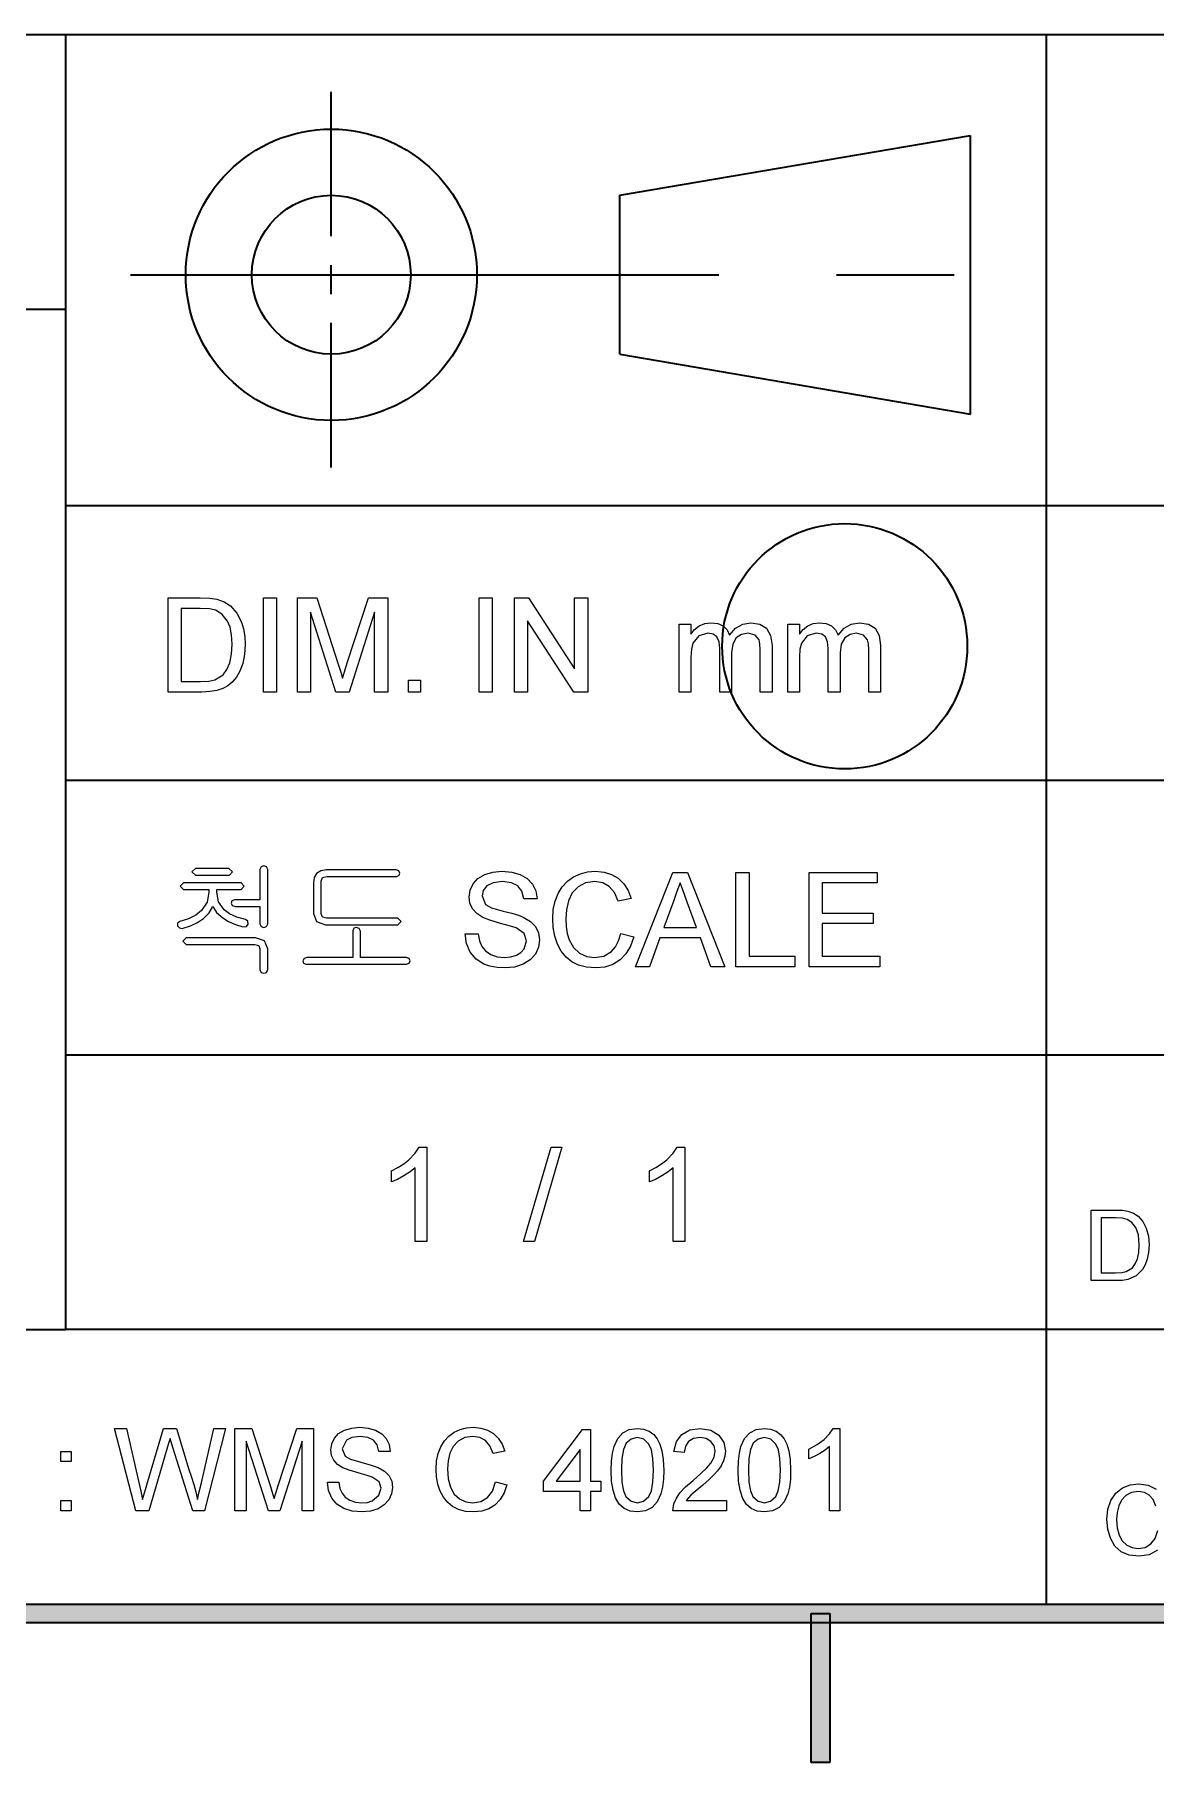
# Model space of a CAD drawing. Extents: x 23 to 417, y 3 to 294.
# Drawn here: x 249.96 to 278.54, y 6.2 to 50.24 of the extents above; entities that cross this region are included whole.
import ezdxf

# ---------------------------------------------------------------- set-up
doc = ezdxf.new("R2010")
doc.units = 0
doc.linetypes.add('AXES', pattern=[24, 15, -3, 3, -3])

msp = doc.modelspace()

# ---------------------------------------------------------------- linework, layer by layer
at = {"color": 7, "lineweight": 35}
for p, q in [((30.237, 50.237), (409.763, 50.237)), ((250.762, 17.237), (250.762, 50.237)), ((275.763, 10.238), (275.763, 50.237)), ((230.762, 43.237), (250.762, 43.237)), ((250.762, 38.237), (337.763, 38.237)), ((250.762, 31.237), (337.763, 31.237)), ((250.762, 24.237), (275.763, 24.237)), ((275.763, 24.237), (315.763, 24.237)), ((230.762, 17.237), (250.762, 17.237)), ((315.763, 17.237), (250.762, 17.237)), ((30.237, 10.238), (409.763, 10.238)), ((410.237, 9.762), (29.763, 9.762))]:
    msp.add_line(p, q, dxfattribs=at)
at = {"color": 7, "linetype": 'AXES', "lineweight": 35, "ltscale": 0.245625}
msp.add_line((257.53, 39.202), (257.53, 49.027), dxfattribs=at)
at = {"color": 7, "lineweight": 35, "ltscale": 0.22678}
for p, q in [((264.884, 46.14), (273.826, 47.664)), ((264.884, 42.09), (273.826, 40.565))]:
    msp.add_line(p, q, dxfattribs=at)
at = {"color": 7, "lineweight": 35, "ltscale": 0.17747}
msp.add_line((273.826, 40.565), (273.826, 47.664), dxfattribs=at)
at = {"color": 7, "lineweight": 35, "ltscale": 0.10125}
msp.add_line((264.884, 42.09), (264.884, 46.14), dxfattribs=at)
at = {"color": 7, "linetype": 'AXES', "lineweight": 35}
msp.add_line((252.413, 44.115), (274.637, 44.115), dxfattribs=at)
at = {"color": 7, "lineweight": 35, "ltscale": 0.095}
for p, q in [((269.763, 6.2), (269.763, 10)), ((270.237, 10), (270.237, 6.2))]:
    msp.add_line(p, q, dxfattribs=at)
at = {"color": 7, "lineweight": 35, "ltscale": 0.011874}
for p, q in [((269.763, 10), (270.237, 10)), ((270.237, 6.2), (269.763, 6.2))]:
    msp.add_line(p, q, dxfattribs=at)
at = {"color": 7, "lineweight": 13}
for points in [[(253.367, 33.481), (253.367, 35.881), (254.187, 35.881), (254.431, 35.872), (254.61, 35.847), (254.8, 35.78), (254.959, 35.675), (255.124, 35.492), (255.241, 35.265), (255.293, 35.09), (255.324, 34.9), (255.334, 34.694), (255.318, 34.436), (255.271, 34.209), (255.199, 34.016), (255.109, 33.86), (255.005, 33.736), (254.892, 33.642), (254.762, 33.572), (254.608, 33.522), (254.429, 33.491), (254.226, 33.481)], [(255.801, 33.481), (255.801, 35.881), (256.134, 35.881), (256.134, 33.481)], [(256.667, 33.481), (256.667, 35.881), (257.163, 35.881), (257.707, 34.192), (257.773, 33.985), (257.817, 33.838), (257.867, 33.999), (257.937, 34.221), (258.477, 35.881), (258.967, 35.881), (258.967, 33.481), (258.634, 33.481), (258.634, 35.514), (257.982, 33.481), (257.648, 33.481), (257.001, 35.514), (257.001, 33.481)], [(261.301, 33.481), (261.301, 35.881), (261.634, 35.881), (261.634, 33.481)], [(262.201, 33.481), (262.201, 35.881), (262.554, 35.881), (263.734, 34.068), (263.734, 35.881), (264.067, 35.881), (264.067, 33.481), (263.714, 33.481), (262.534, 35.293), (262.534, 33.481)], [(253.701, 33.748), (254.198, 33.748), (254.404, 33.759), (254.56, 33.793), (254.769, 33.919), (254.866, 34.054), (254.94, 34.228), (254.985, 34.443), (255.001, 34.699), (254.987, 34.935), (254.947, 35.131), (254.881, 35.289), (254.748, 35.46), (254.589, 35.564), (254.428, 35.602), (254.19, 35.614), (253.701, 35.614)], [(266.401, 33.481), (266.401, 35.214), (266.701, 35.214), (266.701, 34.953), (266.793, 35.073), (266.912, 35.167), (267.052, 35.227), (267.211, 35.248), (267.382, 35.227), (267.518, 35.165), (267.621, 35.065), (267.687, 34.933), (267.839, 35.108), (268.019, 35.213), (268.227, 35.248), (268.458, 35.212), (268.628, 35.105), (268.732, 34.924), (268.767, 34.667), (268.767, 33.481), (268.467, 33.481), (268.467, 34.56), (268.46, 34.71), (268.439, 34.811), (268.335, 34.934), (268.159, 34.981), (267.991, 34.951), (267.855, 34.861), (267.764, 34.705), (267.734, 34.476), (267.734, 33.481), (267.434, 33.481), (267.434, 34.594), (267.416, 34.763), (267.362, 34.884), (267.268, 34.957), (267.128, 34.981), (266.9, 34.916), (266.748, 34.728), (266.712, 34.576), (266.701, 34.369), (266.701, 33.481)], [(269.167, 33.481), (269.167, 35.214), (269.467, 35.214), (269.467, 34.953), (269.56, 35.073), (269.678, 35.167), (269.819, 35.227), (269.978, 35.248), (270.148, 35.227), (270.285, 35.165), (270.387, 35.065), (270.454, 34.933), (270.606, 35.108), (270.786, 35.213), (270.994, 35.248), (271.224, 35.212), (271.394, 35.105), (271.499, 34.924), (271.534, 34.667), (271.534, 33.481), (271.234, 33.481), (271.234, 34.56), (271.227, 34.71), (271.205, 34.811), (271.102, 34.934), (270.925, 34.981), (270.758, 34.951), (270.622, 34.861), (270.531, 34.705), (270.501, 34.476), (270.501, 33.481), (270.201, 33.481), (270.201, 34.594), (270.183, 34.763), (270.129, 34.884), (270.035, 34.957), (269.895, 34.981), (269.667, 34.916), (269.515, 34.728), (269.479, 34.576), (269.467, 34.369), (269.467, 33.481)], [(259.501, 33.481), (259.501, 33.781), (259.801, 33.781), (259.801, 33.481)], [(254.919, 28.981), (254.071, 28.981), (253.975, 28.898), (254.071, 28.814), (254.932, 28.814), (255.008, 28.898)], [(255.908, 27.576), (255.908, 28.959), (255.875, 29.025), (255.808, 29.048), (255.739, 29.025), (255.708, 28.955), (255.708, 28.181), (255.064, 28.181), (254.994, 28.158), (254.975, 28.099), (255.004, 28.04), (255.083, 28.014), (255.708, 28.014), (255.708, 27.576), (255.739, 27.508), (255.808, 27.481), (255.875, 27.508)], [(259.184, 28.948), (257.404, 28.948), (257.262, 28.925), (257.156, 28.859), (257.095, 28.755), (257.075, 28.621), (257.075, 27.839), (257.156, 27.629), (257.384, 27.548), (259.23, 27.548), (259.308, 27.631), (259.224, 27.714), (257.405, 27.714), (257.304, 27.744), (257.275, 27.832), (257.275, 28.663), (257.307, 28.755), (257.412, 28.781), (259.201, 28.781), (259.256, 28.81), (259.275, 28.864), (259.249, 28.922)], [(260.942, 27.314), (261.275, 27.314), (261.309, 27.137), (261.369, 26.994), (261.463, 26.881), (261.597, 26.792), (261.761, 26.734), (261.945, 26.714), (262.107, 26.729), (262.248, 26.773), (262.363, 26.842), (262.444, 26.934), (262.508, 27.141), (262.447, 27.329), (262.243, 27.467), (262.098, 27.515), (261.842, 27.585), (261.575, 27.663), (261.394, 27.736), (261.239, 27.836), (261.129, 27.958), (261.064, 28.099), (261.042, 28.255), (261.067, 28.431), (261.144, 28.594), (261.27, 28.732), (261.443, 28.833), (261.651, 28.894), (261.88, 28.914), (262.129, 28.893), (262.347, 28.83), (262.526, 28.727), (262.658, 28.584), (262.742, 28.41), (262.775, 28.214), (262.442, 28.214), (262.391, 28.403), (262.286, 28.538), (262.121, 28.62), (261.893, 28.648), (261.659, 28.621), (261.499, 28.541), (261.406, 28.424), (261.375, 28.284), (261.463, 28.07), (261.618, 27.985), (261.912, 27.897), (262.13, 27.841), (262.301, 27.79), (262.423, 27.744), (262.609, 27.635), (262.74, 27.501), (262.816, 27.343), (262.842, 27.162), (262.814, 26.977), (262.733, 26.803), (262.6, 26.653), (262.419, 26.541), (262.202, 26.471), (261.959, 26.448), (261.755, 26.459), (261.574, 26.493), (261.416, 26.549), (261.221, 26.676), (261.073, 26.854), (260.978, 27.071)], [(264.908, 27.323), (265.242, 27.243), (265.16, 27.005), (265.043, 26.808), (264.892, 26.652), (264.711, 26.538), (264.505, 26.47), (264.274, 26.448), (264.038, 26.465), (263.833, 26.517), (263.659, 26.605), (263.514, 26.725), (263.394, 26.877), (263.299, 27.059), (263.23, 27.263), (263.189, 27.476), (263.175, 27.699), (263.19, 27.937), (263.236, 28.153), (263.313, 28.349), (263.418, 28.519), (263.548, 28.659), (263.705, 28.77), (263.88, 28.85), (264.066, 28.898), (264.264, 28.914), (264.483, 28.894), (264.677, 28.834), (264.846, 28.733), (264.988, 28.595), (265.097, 28.425), (265.175, 28.222), (264.842, 28.148), (264.747, 28.374), (264.618, 28.528), (264.452, 28.618), (264.248, 28.648), (264.013, 28.615), (263.82, 28.515), (263.674, 28.36), (263.578, 28.16), (263.526, 27.934), (263.508, 27.701), (263.518, 27.506), (263.546, 27.328), (263.593, 27.167), (263.701, 26.969), (263.856, 26.827), (264.042, 26.742), (264.243, 26.714), (264.476, 26.753), (264.671, 26.868), (264.775, 26.986), (264.854, 27.138)], [(265.289, 26.481), (266.241, 28.881), (266.609, 28.881), (267.561, 26.481), (267.208, 26.481), (266.94, 27.214), (265.91, 27.214), (265.642, 26.481)], [(267.847, 26.481), (267.847, 28.881), (268.18, 28.881), (268.18, 26.748), (269.347, 26.748), (269.347, 26.481)], [(269.714, 26.481), (269.714, 28.881), (271.447, 28.881), (271.447, 28.614), (270.047, 28.614), (270.047, 27.848), (271.347, 27.848), (271.347, 27.581), (270.047, 27.581), (270.047, 26.748), (271.514, 26.748), (271.514, 26.481)], [(255.228, 28.614), (253.765, 28.614), (253.675, 28.531), (253.763, 28.448), (254.408, 28.448), (254.408, 28.376), (254.361, 28.125), (254.22, 27.914), (254.072, 27.794), (253.888, 27.701), (253.669, 27.634), (253.611, 27.591), (253.611, 27.523), (253.656, 27.468), (253.731, 27.455), (253.939, 27.525), (254.118, 27.611), (254.268, 27.712), (254.412, 27.853), (254.507, 28.011), (254.604, 27.861), (254.762, 27.722), (254.911, 27.63), (255.083, 27.554), (255.276, 27.494), (255.364, 27.507), (255.409, 27.565), (255.403, 27.637), (255.338, 27.683), (255.12, 27.742), (254.938, 27.826), (254.794, 27.933), (254.655, 28.134), (254.608, 28.379), (254.608, 28.448), (255.23, 28.448), (255.308, 28.531)], [(266.009, 27.481), (266.841, 27.481), (266.604, 28.128), (266.534, 28.317), (266.475, 28.479), (266.425, 28.614), (266.344, 28.394), (266.262, 28.17)], [(258.075, 27.396), (258.075, 26.714), (256.906, 26.714), (256.834, 26.691), (256.808, 26.633), (256.825, 26.574), (256.88, 26.548), (259.447, 26.548), (259.516, 26.574), (259.542, 26.633), (259.516, 26.691), (259.444, 26.714), (258.275, 26.714), (258.275, 27.382), (258.241, 27.454), (258.175, 27.481), (258.106, 27.461)], [(255.599, 27.214), (253.829, 27.214), (253.742, 27.131), (253.829, 27.048), (255.577, 27.048), (255.679, 27.018), (255.708, 26.932), (255.708, 26.411), (255.739, 26.337), (255.808, 26.314), (255.875, 26.337), (255.908, 26.411), (255.908, 26.938), (255.828, 27.14)], [(259.967, 19.481), (259.667, 19.481), (259.667, 21.351), (259.542, 21.25), (259.383, 21.149), (259.216, 21.06), (259.067, 20.997), (259.067, 21.281), (259.228, 21.364), (259.375, 21.457), (259.507, 21.561), (259.668, 21.724), (259.774, 21.881), (259.967, 21.881)], [(262.434, 19.481), (263.134, 21.881), (263.41, 21.881), (262.71, 19.481)], [(266.543, 19.481), (266.243, 19.481), (266.243, 21.351), (266.118, 21.25), (265.959, 21.149), (265.792, 21.06), (265.643, 20.997), (265.643, 21.281), (265.804, 21.364), (265.951, 21.457), (266.084, 21.561), (266.244, 21.724), (266.35, 21.881), (266.543, 21.881)], [(276.906, 18.479), (276.906, 20.279), (277.521, 20.279), (277.704, 20.272), (277.838, 20.253), (277.98, 20.203), (278.1, 20.124), (278.223, 19.987), (278.311, 19.816), (278.364, 19.616), (278.381, 19.388), (278.369, 19.195), (278.334, 19.025), (278.28, 18.88), (278.212, 18.763), (278.05, 18.599), (277.836, 18.509), (277.702, 18.486), (277.55, 18.479)], [(277.156, 18.679), (277.529, 18.679), (277.684, 18.687), (277.801, 18.712), (277.957, 18.807), (278.03, 18.908), (278.085, 19.039), (278.12, 19.2), (278.131, 19.392), (278.109, 19.646), (278.041, 19.834), (277.941, 19.963), (277.823, 20.041), (277.701, 20.069), (277.523, 20.079), (277.156, 20.079)], [(252.545, 12.612), (252.005, 14.712), (252.306, 14.712), (252.621, 13.333), (252.671, 13.118), (252.719, 12.905), (252.795, 13.16), (252.83, 13.279), (253.252, 14.712), (253.585, 14.712), (253.895, 13.664), (253.963, 13.473), (254.023, 13.282), (254.075, 13.093), (254.119, 12.905), (254.163, 13.094), (254.217, 13.33), (254.533, 14.712), (254.834, 14.712), (254.293, 12.612), (253.996, 12.612), (253.492, 14.226), (253.419, 14.458), (253.374, 14.306), (253.34, 14.188), (252.875, 12.612)], [(255.067, 12.612), (255.067, 14.712), (255.501, 14.712), (255.977, 13.234), (256.034, 13.053), (256.073, 12.924), (256.117, 13.065), (256.178, 13.259), (256.651, 14.712), (257.08, 14.712), (257.08, 12.612), (256.788, 12.612), (256.788, 14.391), (256.217, 12.612), (255.925, 12.612), (255.359, 14.391), (255.359, 12.612)], [(257.43, 13.341), (257.721, 13.341), (257.751, 13.185), (257.803, 13.061), (257.885, 12.962), (258.003, 12.884), (258.147, 12.833), (258.308, 12.816), (258.449, 12.829), (258.573, 12.867), (258.744, 13.008), (258.801, 13.19), (258.747, 13.354), (258.569, 13.474), (258.441, 13.517), (258.218, 13.578), (257.984, 13.646), (257.826, 13.71), (257.69, 13.797), (257.594, 13.904), (257.536, 14.027), (257.517, 14.164), (257.54, 14.318), (257.607, 14.461), (257.717, 14.582), (257.868, 14.67), (258.05, 14.723), (258.25, 14.741), (258.469, 14.723), (258.659, 14.668), (258.816, 14.577), (258.931, 14.452), (259.005, 14.299), (259.034, 14.128), (258.742, 14.128), (258.698, 14.293), (258.606, 14.412), (258.462, 14.484), (258.262, 14.508), (258.057, 14.484), (257.917, 14.414), (257.809, 14.189), (257.885, 14.002), (258.021, 13.927), (258.279, 13.851), (258.55, 13.779), (258.726, 13.717), (258.889, 13.622), (259.003, 13.504), (259.07, 13.366), (259.092, 13.207), (259.068, 13.046), (258.997, 12.894), (258.88, 12.763), (258.723, 12.664), (258.533, 12.603), (258.32, 12.583), (258.06, 12.605), (257.845, 12.671), (257.674, 12.782), (257.545, 12.938), (257.461, 13.128)], [(261.717, 13.349), (262.009, 13.279), (261.937, 13.07), (261.835, 12.898), (261.703, 12.761), (261.544, 12.662), (261.364, 12.602), (261.162, 12.583), (260.955, 12.598), (260.776, 12.644), (260.624, 12.72), (260.497, 12.825), (260.392, 12.958), (260.309, 13.118), (260.249, 13.296), (260.213, 13.482), (260.201, 13.677), (260.214, 13.885), (260.254, 14.075), (260.321, 14.246), (260.413, 14.395), (260.527, 14.518), (260.664, 14.615), (260.817, 14.685), (260.98, 14.727), (261.153, 14.741), (261.345, 14.723), (261.514, 14.67), (261.663, 14.582), (261.787, 14.461), (261.883, 14.312), (261.951, 14.135), (261.659, 14.071), (261.576, 14.268), (261.463, 14.403), (261.317, 14.481), (261.139, 14.508), (260.934, 14.479), (260.765, 14.392), (260.637, 14.256), (260.553, 14.081), (260.507, 13.883), (260.492, 13.679), (260.511, 13.429), (260.566, 13.212), (260.661, 13.038), (260.796, 12.915), (260.959, 12.841), (261.135, 12.816), (261.339, 12.849), (261.509, 12.95), (261.638, 13.117)], [(263.876, 12.612), (263.876, 13.108), (262.942, 13.108), (262.942, 13.37), (263.934, 14.683), (264.138, 14.683), (264.138, 13.37), (264.401, 13.37), (264.401, 13.108), (264.138, 13.108), (264.138, 12.612)], [(264.663, 13.646), (264.671, 13.878), (264.696, 14.079), (264.738, 14.249), (264.832, 14.452), (264.961, 14.597), (265.128, 14.683), (265.334, 14.712), (265.491, 14.695), (265.632, 14.644), (265.75, 14.562), (265.838, 14.449), (265.905, 14.308), (265.958, 14.139), (265.993, 13.925), (266.005, 13.646), (265.996, 13.417), (265.972, 13.217), (265.93, 13.047), (265.838, 12.843), (265.708, 12.698), (265.54, 12.611), (265.334, 12.583), (265.15, 12.605), (264.994, 12.672), (264.867, 12.784), (264.778, 12.941), (264.714, 13.137), (264.676, 13.372)], [(267.609, 12.874), (267.609, 12.612), (266.238, 12.612), (266.267, 12.795), (266.332, 12.939), (266.428, 13.078), (266.565, 13.224), (266.755, 13.387), (266.954, 13.564), (267.104, 13.712), (267.204, 13.83), (267.289, 13.984), (267.317, 14.132), (267.29, 14.267), (267.21, 14.378), (267.087, 14.453), (266.931, 14.478), (266.768, 14.453), (266.64, 14.378), (266.558, 14.258), (266.53, 14.099), (266.267, 14.128), (266.331, 14.379), (266.468, 14.562), (266.673, 14.674), (266.937, 14.712), (267.203, 14.67), (267.407, 14.545), (267.536, 14.358), (267.58, 14.132), (267.568, 14.007), (267.533, 13.885), (267.47, 13.761), (267.377, 13.63), (267.287, 13.53), (267.161, 13.41), (267.001, 13.268), (266.811, 13.108), (266.699, 13.01), (266.58, 12.874)], [(267.901, 13.646), (267.909, 13.878), (267.934, 14.079), (267.976, 14.249), (268.069, 14.452), (268.199, 14.597), (268.366, 14.683), (268.571, 14.712), (268.729, 14.695), (268.869, 14.644), (268.987, 14.562), (269.076, 14.449), (269.143, 14.308), (269.196, 14.139), (269.231, 13.925), (269.242, 13.646), (269.234, 13.417), (269.209, 13.217), (269.168, 13.047), (269.075, 12.843), (268.946, 12.698), (268.778, 12.611), (268.571, 12.583), (268.387, 12.605), (268.232, 12.672), (268.104, 12.784), (268.015, 12.941), (267.951, 13.137), (267.913, 13.372)], [(270.496, 12.612), (270.234, 12.612), (270.234, 14.248), (270.124, 14.16), (269.985, 14.071), (269.839, 13.994), (269.709, 13.938), (269.709, 14.187), (269.915, 14.299), (270.094, 14.432), (270.235, 14.574), (270.327, 14.712), (270.496, 14.712)], [(250.634, 13.866), (250.634, 14.128), (250.896, 14.128), (250.896, 13.866)], [(263.876, 13.37), (263.876, 14.18), (263.263, 13.37)], [(264.926, 13.647), (264.939, 13.344), (264.978, 13.119), (265.043, 12.974), (265.175, 12.855), (265.334, 12.816), (265.493, 12.856), (265.624, 12.975), (265.69, 13.12), (265.729, 13.344), (265.742, 13.647), (265.73, 13.944), (265.691, 14.166), (265.628, 14.313), (265.497, 14.437), (265.331, 14.478), (265.174, 14.442), (265.048, 14.333), (264.98, 14.174), (264.939, 13.946)], [(268.163, 13.647), (268.176, 13.344), (268.215, 13.119), (268.281, 12.974), (268.412, 12.855), (268.571, 12.816), (268.73, 12.856), (268.862, 12.975), (268.927, 13.12), (268.967, 13.344), (268.98, 13.647), (268.967, 13.944), (268.929, 14.166), (268.866, 14.313), (268.734, 14.437), (268.569, 14.478), (268.411, 14.442), (268.285, 14.333), (268.217, 14.174), (268.177, 13.946)], [(250.634, 12.612), (250.634, 12.874), (250.896, 12.874), (250.896, 12.612)]]:
    msp.add_lwpolyline(points, close=True, dxfattribs=at)
for points in [[(278.592, 11.606), (278.381, 11.492), (278.128, 11.454), (277.871, 11.483), (277.667, 11.571), (277.511, 11.715), (277.397, 11.912), (277.327, 12.144), (277.304, 12.392), (277.33, 12.654), (277.408, 12.88), (277.533, 13.063), (277.702, 13.196), (277.902, 13.277), (278.121, 13.304), (278.36, 13.269), (278.558, 13.167)], [(278.554, 12.729), (278.483, 12.898), (278.386, 13.014), (278.262, 13.081), (278.109, 13.104), (277.933, 13.079), (277.788, 13.004), (277.678, 12.888), (277.607, 12.738), (277.567, 12.568), (277.554, 12.393), (277.57, 12.179), (277.618, 11.993), (277.699, 11.844), (277.815, 11.738), (277.954, 11.675), (278.105, 11.654), (278.28, 11.682), (278.426, 11.769), (278.536, 11.911), (278.604, 12.11)]]:
    msp.add_lwpolyline(points, dxfattribs=at)
at = {"color": 7, "lineweight": 35}
for centre, radius in [((257.53, 44.115), 3.712), ((257.53, 44.115), 2.025), ((270.621, 34.647), 3.125)]:
    msp.add_circle(centre, radius, dxfattribs=at)
at = {"color": 7, "lineweight": 5}
for points in [[(29.763, 9.762), (30.237, 10.238), (410.237, 9.762), (409.763, 10.238)], [(269.763, 6.2), (270.237, 6.2), (269.763, 10), (270.237, 10)]]:
    msp.add_solid(points, dxfattribs=at)

doc.saveas('drawing.dxf')
